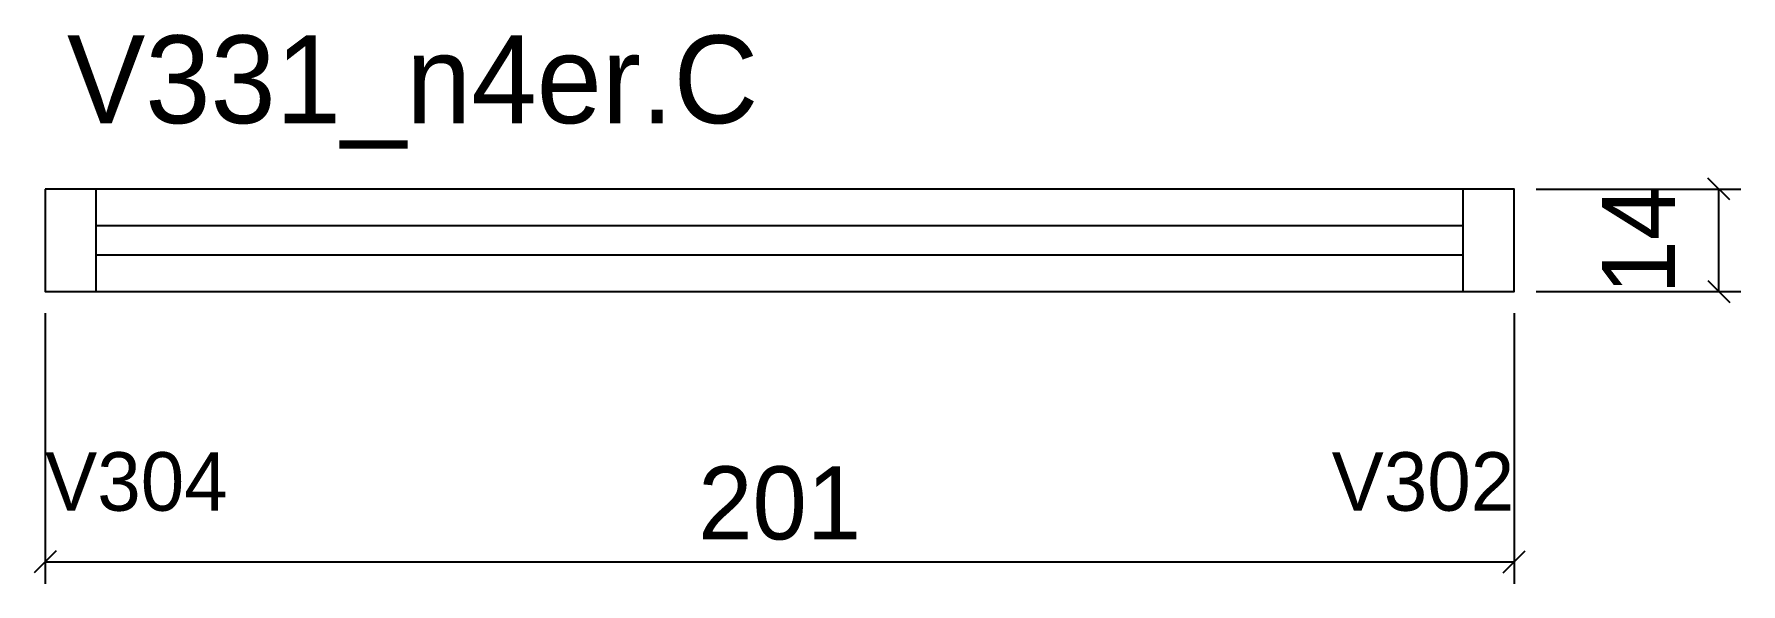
# Model space of a CAD drawing. Extents: x -10500 to 232, y -54 to 21.
# Drawn here: x -1.5 to 232, y -54 to 21.2 of the extents above; entities outside this region: 2.
import ezdxf
from ezdxf.enums import TextEntityAlignment as Align

# ---------------------------------------------------------------- set-up
doc = ezdxf.new("R2010")
doc.units = 0
for name, color, linetype in [('5', 5, 'Continuous'), ('COTA', 241, 'Continuous'), ('NOMENCLATURA', 7, 'Continuous'), ('Painéis', 200, 'Continuous'), ('SARR_2.2x7', 40, 'Continuous'), ('SARR_EDITAR', 141, 'Continuous')]:
    doc.layers.add(name, color=color, linetype=linetype)
doc.dimstyles.new('PAINEL', dxfattribs={"dimtxt": 10, "dimasz": 3, "dimexe": 3, "dimexo": 3, "dimgap": 3, "dimtad": 1, "dimblk": 'OBLIQUE', "dimblk1": 'OBLIQUE', "dimcen": 2.5, "dimclrd": 4, "dimclre": 4, "dimclrt": 240, "dimazin": 3, "dimtfac": 1, "dimtmove": 0, "dimatfit": 3})

# ---------------------------------------------------------------- blocks, each defined once
blk = doc.blocks.new('_OBLIQUE')
at = {"color": 0, "linetype": 'BYBLOCK'}
blk.add_line((-0.5, -0.5), (0.5, 0.5), dxfattribs=at)

msp = doc.modelspace()

# ---------------------------------------------------------------- linework, layer by layer
msp.add_line((-9500, 0), (-9490, 0))
at = {"layer": 'Painéis'}
msp.add_lwpolyline([(0, 0), (0, -14), (201, -14), (201, 0), (0, 0)], close=True, dxfattribs=at)
at = {"layer": 'SARR_2.2x7'}
for p, q in [((7, -14), (7, 0)), ((194, -14), (194, 0)), ((7, -5), (194, -5)), ((7, -9), (194, -9))]:
    msp.add_line(p, q, dxfattribs=at)
at = {"layer": 'SARR_EDITAR'}
msp.add_line((-10500, 0), (-10490, 0), dxfattribs=at)

# ---------------------------------------------------------------- texts
at = {"layer": '5'}
msp.add_text('V304', height=8, dxfattribs=at).set_placement((0, -44))
msp.add_text('V302', height=8, dxfattribs=at).set_placement((201, -44), align=Align.RIGHT)
at = {"layer": 'NOMENCLATURA'}
msp.add_text('V331_n4er.C', height=12, dxfattribs=at).set_placement((3, 9))

# ---------------------------------------------------------------- dimensions: what is measured, and where the dimension line sits
at = {"layer": 'COTA'}
msp.add_linear_dim(base=(229, -14), p1=(201, -14), p2=(201, 0), angle=90, dimstyle='PAINEL', dxfattribs=at).render()
msp.add_linear_dim(base=(0, -51), p1=(0, -14), p2=(201, -14), dimstyle='PAINEL', dxfattribs=at).render()

doc.saveas('drawing.dxf')
